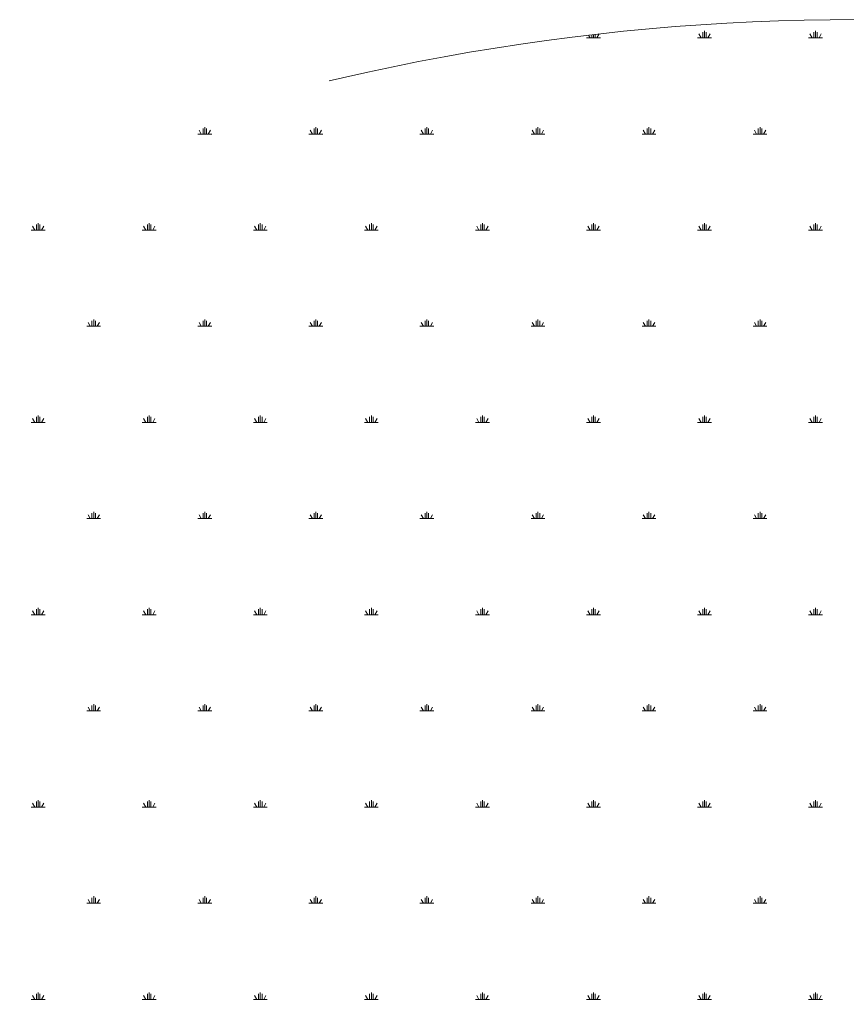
# Model space of a CAD drawing. Header units: inches. Extents: x 0 to 157513, y -28488 to 35640.
# Drawn here: x 33240.3 to 33426.6, y 17399.9 to 17620.5 of the extents above; entities that cross this region are included whole.
import ezdxf

# ---------------------------------------------------------------- set-up
doc = ezdxf.new("R2010")
doc.units = ezdxf.units.IN
doc.header["$LTSCALE"] = 400
doc.header["$MEASUREMENT"] = 0
doc.linetypes.add('PHANTOM', pattern=[2.5, 1.25, -0.25, 0.25, -0.25, 0.25, -0.25])
doc.layers.add('BF STR', color=8, linetype='PHANTOM', lineweight=5)

# ---------------------------------------------------------------- blocks, each defined once
blk = doc.blocks.new('convcs611bc3')
at = {"layer": 'BF STR'}
for p, q in [((-31673.76, 66244.66, -5988.03), (-31673.76, 66245.91, -5988.03)), ((-31673.37, 66244.66, -5988.03), (-31673.37, 66246.23, -5988.03)), ((-31672.98, 66244.66, -5988.03), (-31672.98, 66245.91, -5988.03)), ((-31648.76, 66244.66, -5988.03), (-31648.76, 66245.91, -5988.03)), ((-31648.37, 66244.66, -5988.03), (-31648.37, 66246.23, -5988.03)), ((-31647.98, 66244.66, -5988.03), (-31647.98, 66245.91, -5988.03)), ((-31699.93, 66244.66, -5988.03), (-31696.81, 66244.66, -5988.03)), ((-31699.15, 66244.66, -5988.03), (-31699.49, 66245.26, -5988.03)), ((-31698.76, 66244.66, -5988.03), (-31698.76, 66245.34, -5988.03)), ((-31698.37, 66244.66, -5988.03), (-31698.37, 66245.39, -5988.03)), ((-31697.98, 66244.66, -5988.03), (-31697.98, 66245.43, -5988.03)), ((-31697.59, 66244.66, -5988.03), (-31697.09, 66245.53, -5988.03)), ((-31674.93, 66244.66, -5988.03), (-31671.81, 66244.66, -5988.03)), ((-31674.15, 66244.66, -5988.03), (-31674.65, 66245.53, -5988.03)), ((-31672.59, 66244.66, -5988.03), (-31672.09, 66245.53, -5988.03)), ((-31649.93, 66244.66, -5988.03), (-31646.81, 66244.66, -5988.03)), ((-31649.15, 66244.66, -5988.03), (-31649.65, 66245.53, -5988.03)), ((-31647.59, 66244.66, -5988.03), (-31647.09, 66245.53, -5988.03)), ((-31786.65, 66223.01, -5988.03), (-31787.15, 66223.88, -5988.03)), ((-31786.26, 66223.01, -5988.03), (-31786.26, 66224.26, -5988.03)), ((-31785.87, 66223.01, -5988.03), (-31785.87, 66224.58, -5988.03)), ((-31785.48, 66223.01, -5988.03), (-31785.48, 66224.26, -5988.03)), ((-31785.09, 66223.01, -5988.03), (-31784.59, 66223.88, -5988.03)), ((-31761.65, 66223.01, -5988.03), (-31762.15, 66223.88, -5988.03)), ((-31761.26, 66223.01, -5988.03), (-31761.26, 66224.26, -5988.03)), ((-31760.87, 66223.01, -5988.03), (-31760.87, 66224.58, -5988.03)), ((-31760.48, 66223.01, -5988.03), (-31760.48, 66224.26, -5988.03)), ((-31760.09, 66223.01, -5988.03), (-31759.59, 66223.88, -5988.03)), ((-31736.65, 66223.01, -5988.03), (-31737.15, 66223.88, -5988.03)), ((-31736.26, 66223.01, -5988.03), (-31736.26, 66224.26, -5988.03)), ((-31735.87, 66223.01, -5988.03), (-31735.87, 66224.58, -5988.03)), ((-31735.48, 66223.01, -5988.03), (-31735.48, 66224.26, -5988.03)), ((-31735.09, 66223.01, -5988.03), (-31734.59, 66223.88, -5988.03)), ((-31711.65, 66223.01, -5988.03), (-31712.15, 66223.88, -5988.03)), ((-31711.26, 66223.01, -5988.03), (-31711.26, 66224.26, -5988.03)), ((-31710.87, 66223.01, -5988.03), (-31710.87, 66224.58, -5988.03)), ((-31710.48, 66223.01, -5988.03), (-31710.48, 66224.26, -5988.03)), ((-31710.09, 66223.01, -5988.03), (-31709.59, 66223.88, -5988.03)), ((-31686.65, 66223.01, -5988.03), (-31687.15, 66223.88, -5988.03)), ((-31686.26, 66223.01, -5988.03), (-31686.26, 66224.26, -5988.03)), ((-31685.87, 66223.01, -5988.03), (-31685.87, 66224.58, -5988.03)), ((-31685.48, 66223.01, -5988.03), (-31685.48, 66224.26, -5988.03)), ((-31685.09, 66223.01, -5988.03), (-31684.59, 66223.88, -5988.03)), ((-31661.65, 66223.01, -5988.03), (-31662.15, 66223.88, -5988.03)), ((-31661.26, 66223.01, -5988.03), (-31661.26, 66224.26, -5988.03)), ((-31660.87, 66223.01, -5988.03), (-31660.87, 66224.58, -5988.03)), ((-31660.48, 66223.01, -5988.03), (-31660.48, 66224.26, -5988.03)), ((-31660.09, 66223.01, -5988.03), (-31659.59, 66223.88, -5988.03)), ((-31787.43, 66223.01, -5988.03), (-31784.31, 66223.01, -5988.03)), ((-31762.43, 66223.01, -5988.03), (-31759.31, 66223.01, -5988.03)), ((-31737.43, 66223.01, -5988.03), (-31734.31, 66223.01, -5988.03)), ((-31712.43, 66223.01, -5988.03), (-31709.31, 66223.01, -5988.03)), ((-31687.43, 66223.01, -5988.03), (-31684.31, 66223.01, -5988.03)), ((-31662.43, 66223.01, -5988.03), (-31659.31, 66223.01, -5988.03)), ((-31824.15, 66201.36, -5988.03), (-31824.65, 66202.23, -5988.03)), ((-31823.76, 66201.36, -5988.03), (-31823.76, 66202.61, -5988.03)), ((-31823.37, 66201.36, -5988.03), (-31823.37, 66202.93, -5988.03)), ((-31822.98, 66201.36, -5988.03), (-31822.98, 66202.61, -5988.03)), ((-31822.59, 66201.36, -5988.03), (-31822.09, 66202.23, -5988.03)), ((-31799.15, 66201.36, -5988.03), (-31799.65, 66202.23, -5988.03)), ((-31798.76, 66201.36, -5988.03), (-31798.76, 66202.61, -5988.03)), ((-31798.37, 66201.36, -5988.03), (-31798.37, 66202.93, -5988.03)), ((-31797.98, 66201.36, -5988.03), (-31797.98, 66202.61, -5988.03)), ((-31797.59, 66201.36, -5988.03), (-31797.09, 66202.23, -5988.03)), ((-31774.15, 66201.36, -5988.03), (-31774.65, 66202.23, -5988.03)), ((-31773.76, 66201.36, -5988.03), (-31773.76, 66202.61, -5988.03)), ((-31773.37, 66201.36, -5988.03), (-31773.37, 66202.93, -5988.03)), ((-31772.98, 66201.36, -5988.03), (-31772.98, 66202.61, -5988.03)), ((-31772.59, 66201.36, -5988.03), (-31772.09, 66202.23, -5988.03)), ((-31749.15, 66201.36, -5988.03), (-31749.65, 66202.23, -5988.03)), ((-31748.76, 66201.36, -5988.03), (-31748.76, 66202.61, -5988.03)), ((-31748.37, 66201.36, -5988.03), (-31748.37, 66202.93, -5988.03)), ((-31747.98, 66201.36, -5988.03), (-31747.98, 66202.61, -5988.03)), ((-31747.59, 66201.36, -5988.03), (-31747.09, 66202.23, -5988.03)), ((-31724.15, 66201.36, -5988.03), (-31724.65, 66202.23, -5988.03)), ((-31723.76, 66201.36, -5988.03), (-31723.76, 66202.61, -5988.03)), ((-31723.37, 66201.36, -5988.03), (-31723.37, 66202.93, -5988.03)), ((-31722.98, 66201.36, -5988.03), (-31722.98, 66202.61, -5988.03)), ((-31722.59, 66201.36, -5988.03), (-31722.09, 66202.23, -5988.03)), ((-31699.15, 66201.36, -5988.03), (-31699.65, 66202.23, -5988.03)), ((-31698.76, 66201.36, -5988.03), (-31698.76, 66202.61, -5988.03)), ((-31698.37, 66201.36, -5988.03), (-31698.37, 66202.93, -5988.03)), ((-31697.98, 66201.36, -5988.03), (-31697.98, 66202.61, -5988.03)), ((-31697.59, 66201.36, -5988.03), (-31697.09, 66202.23, -5988.03)), ((-31674.15, 66201.36, -5988.03), (-31674.65, 66202.23, -5988.03)), ((-31673.76, 66201.36, -5988.03), (-31673.76, 66202.61, -5988.03)), ((-31673.37, 66201.36, -5988.03), (-31673.37, 66202.93, -5988.03)), ((-31672.98, 66201.36, -5988.03), (-31672.98, 66202.61, -5988.03)), ((-31672.59, 66201.36, -5988.03), (-31672.09, 66202.23, -5988.03)), ((-31649.15, 66201.36, -5988.03), (-31649.65, 66202.23, -5988.03)), ((-31648.76, 66201.36, -5988.03), (-31648.76, 66202.61, -5988.03)), ((-31648.37, 66201.36, -5988.03), (-31648.37, 66202.93, -5988.03)), ((-31647.98, 66201.36, -5988.03), (-31647.98, 66202.61, -5988.03)), ((-31647.59, 66201.36, -5988.03), (-31647.09, 66202.23, -5988.03)), ((-31824.93, 66201.36, -5988.03), (-31821.81, 66201.36, -5988.03)), ((-31799.93, 66201.36, -5988.03), (-31796.81, 66201.36, -5988.03)), ((-31774.93, 66201.36, -5988.03), (-31771.81, 66201.36, -5988.03)), ((-31749.93, 66201.36, -5988.03), (-31746.81, 66201.36, -5988.03)), ((-31724.93, 66201.36, -5988.03), (-31721.81, 66201.36, -5988.03)), ((-31699.93, 66201.36, -5988.03), (-31696.81, 66201.36, -5988.03)), ((-31674.93, 66201.36, -5988.03), (-31671.81, 66201.36, -5988.03)), ((-31649.93, 66201.36, -5988.03), (-31646.81, 66201.36, -5988.03)), ((-31812.43, 66179.71, -5988.03), (-31809.31, 66179.71, -5988.03)), ((-31811.65, 66179.71, -5988.03), (-31812.15, 66180.58, -5988.03)), ((-31811.26, 66179.71, -5988.03), (-31811.26, 66180.96, -5988.03)), ((-31810.87, 66179.71, -5988.03), (-31810.87, 66181.28, -5988.03)), ((-31810.48, 66179.71, -5988.03), (-31810.48, 66180.96, -5988.03)), ((-31810.09, 66179.71, -5988.03), (-31809.59, 66180.58, -5988.03)), ((-31787.43, 66179.71, -5988.03), (-31784.31, 66179.71, -5988.03)), ((-31786.65, 66179.71, -5988.03), (-31787.15, 66180.58, -5988.03)), ((-31786.26, 66179.71, -5988.03), (-31786.26, 66180.96, -5988.03)), ((-31785.87, 66179.71, -5988.03), (-31785.87, 66181.28, -5988.03)), ((-31785.48, 66179.71, -5988.03), (-31785.48, 66180.96, -5988.03)), ((-31785.09, 66179.71, -5988.03), (-31784.59, 66180.58, -5988.03)), ((-31762.43, 66179.71, -5988.03), (-31759.31, 66179.71, -5988.03)), ((-31761.65, 66179.71, -5988.03), (-31762.15, 66180.58, -5988.03)), ((-31761.26, 66179.71, -5988.03), (-31761.26, 66180.96, -5988.03)), ((-31760.87, 66179.71, -5988.03), (-31760.87, 66181.28, -5988.03)), ((-31760.48, 66179.71, -5988.03), (-31760.48, 66180.96, -5988.03)), ((-31760.09, 66179.71, -5988.03), (-31759.59, 66180.58, -5988.03)), ((-31737.43, 66179.71, -5988.03), (-31734.31, 66179.71, -5988.03)), ((-31736.65, 66179.71, -5988.03), (-31737.15, 66180.58, -5988.03)), ((-31736.26, 66179.71, -5988.03), (-31736.26, 66180.96, -5988.03)), ((-31735.87, 66179.71, -5988.03), (-31735.87, 66181.28, -5988.03)), ((-31735.48, 66179.71, -5988.03), (-31735.48, 66180.96, -5988.03)), ((-31735.09, 66179.71, -5988.03), (-31734.59, 66180.58, -5988.03)), ((-31712.43, 66179.71, -5988.03), (-31709.31, 66179.71, -5988.03)), ((-31711.65, 66179.71, -5988.03), (-31712.15, 66180.58, -5988.03)), ((-31711.26, 66179.71, -5988.03), (-31711.26, 66180.96, -5988.03)), ((-31710.87, 66179.71, -5988.03), (-31710.87, 66181.28, -5988.03)), ((-31710.48, 66179.71, -5988.03), (-31710.48, 66180.96, -5988.03)), ((-31710.09, 66179.71, -5988.03), (-31709.59, 66180.58, -5988.03)), ((-31687.43, 66179.71, -5988.03), (-31684.31, 66179.71, -5988.03)), ((-31686.65, 66179.71, -5988.03), (-31687.15, 66180.58, -5988.03)), ((-31686.26, 66179.71, -5988.03), (-31686.26, 66180.96, -5988.03)), ((-31685.87, 66179.71, -5988.03), (-31685.87, 66181.28, -5988.03)), ((-31685.48, 66179.71, -5988.03), (-31685.48, 66180.96, -5988.03)), ((-31685.09, 66179.71, -5988.03), (-31684.59, 66180.58, -5988.03)), ((-31662.43, 66179.71, -5988.03), (-31659.31, 66179.71, -5988.03)), ((-31661.65, 66179.71, -5988.03), (-31662.15, 66180.58, -5988.03)), ((-31661.26, 66179.71, -5988.03), (-31661.26, 66180.96, -5988.03)), ((-31660.87, 66179.71, -5988.03), (-31660.87, 66181.28, -5988.03)), ((-31660.48, 66179.71, -5988.03), (-31660.48, 66180.96, -5988.03)), ((-31660.09, 66179.71, -5988.03), (-31659.59, 66180.58, -5988.03)), ((-31824.93, 66158.06, -5988.03), (-31821.81, 66158.06, -5988.03)), ((-31824.15, 66158.06, -5988.03), (-31824.65, 66158.93, -5988.03)), ((-31823.76, 66158.06, -5988.03), (-31823.76, 66159.31, -5988.03)), ((-31823.37, 66158.06, -5988.03), (-31823.37, 66159.62, -5988.03)), ((-31822.98, 66158.06, -5988.03), (-31822.98, 66159.31, -5988.03)), ((-31822.59, 66158.06, -5988.03), (-31822.09, 66158.93, -5988.03)), ((-31799.93, 66158.06, -5988.03), (-31796.81, 66158.06, -5988.03)), ((-31799.15, 66158.06, -5988.03), (-31799.65, 66158.93, -5988.03)), ((-31798.76, 66158.06, -5988.03), (-31798.76, 66159.31, -5988.03)), ((-31798.37, 66158.06, -5988.03), (-31798.37, 66159.62, -5988.03)), ((-31797.98, 66158.06, -5988.03), (-31797.98, 66159.31, -5988.03)), ((-31797.59, 66158.06, -5988.03), (-31797.09, 66158.93, -5988.03)), ((-31774.93, 66158.06, -5988.03), (-31771.81, 66158.06, -5988.03)), ((-31774.15, 66158.06, -5988.03), (-31774.65, 66158.93, -5988.03)), ((-31773.76, 66158.06, -5988.03), (-31773.76, 66159.31, -5988.03)), ((-31773.37, 66158.06, -5988.03), (-31773.37, 66159.62, -5988.03)), ((-31772.98, 66158.06, -5988.03), (-31772.98, 66159.31, -5988.03)), ((-31772.59, 66158.06, -5988.03), (-31772.09, 66158.93, -5988.03)), ((-31749.93, 66158.06, -5988.03), (-31746.81, 66158.06, -5988.03)), ((-31749.15, 66158.06, -5988.03), (-31749.65, 66158.93, -5988.03)), ((-31748.76, 66158.06, -5988.03), (-31748.76, 66159.31, -5988.03)), ((-31748.37, 66158.06, -5988.03), (-31748.37, 66159.62, -5988.03)), ((-31747.98, 66158.06, -5988.03), (-31747.98, 66159.31, -5988.03)), ((-31747.59, 66158.06, -5988.03), (-31747.09, 66158.93, -5988.03)), ((-31724.93, 66158.06, -5988.03), (-31721.81, 66158.06, -5988.03)), ((-31724.15, 66158.06, -5988.03), (-31724.65, 66158.93, -5988.03)), ((-31723.76, 66158.06, -5988.03), (-31723.76, 66159.31, -5988.03)), ((-31723.37, 66158.06, -5988.03), (-31723.37, 66159.62, -5988.03)), ((-31722.98, 66158.06, -5988.03), (-31722.98, 66159.31, -5988.03)), ((-31722.59, 66158.06, -5988.03), (-31722.09, 66158.93, -5988.03)), ((-31699.93, 66158.06, -5988.03), (-31696.81, 66158.06, -5988.03)), ((-31699.15, 66158.06, -5988.03), (-31699.65, 66158.93, -5988.03)), ((-31698.76, 66158.06, -5988.03), (-31698.76, 66159.31, -5988.03)), ((-31698.37, 66158.06, -5988.03), (-31698.37, 66159.62, -5988.03)), ((-31697.98, 66158.06, -5988.03), (-31697.98, 66159.31, -5988.03)), ((-31697.59, 66158.06, -5988.03), (-31697.09, 66158.93, -5988.03)), ((-31674.93, 66158.06, -5988.03), (-31671.81, 66158.06, -5988.03)), ((-31674.15, 66158.06, -5988.03), (-31674.65, 66158.93, -5988.03)), ((-31673.76, 66158.06, -5988.03), (-31673.76, 66159.31, -5988.03)), ((-31673.37, 66158.06, -5988.03), (-31673.37, 66159.62, -5988.03)), ((-31672.98, 66158.06, -5988.03), (-31672.98, 66159.31, -5988.03)), ((-31672.59, 66158.06, -5988.03), (-31672.09, 66158.93, -5988.03)), ((-31649.93, 66158.06, -5988.03), (-31646.81, 66158.06, -5988.03)), ((-31649.15, 66158.06, -5988.03), (-31649.65, 66158.93, -5988.03)), ((-31648.76, 66158.06, -5988.03), (-31648.76, 66159.31, -5988.03)), ((-31648.37, 66158.06, -5988.03), (-31648.37, 66159.62, -5988.03)), ((-31647.98, 66158.06, -5988.03), (-31647.98, 66159.31, -5988.03)), ((-31647.59, 66158.06, -5988.03), (-31647.09, 66158.93, -5988.03)), ((-31811.26, 66136.41, -5988.03), (-31811.26, 66137.66, -5988.03)), ((-31810.87, 66136.41, -5988.03), (-31810.87, 66137.97, -5988.03)), ((-31810.48, 66136.41, -5988.03), (-31810.48, 66137.66, -5988.03)), ((-31786.26, 66136.41, -5988.03), (-31786.26, 66137.66, -5988.03)), ((-31785.87, 66136.41, -5988.03), (-31785.87, 66137.97, -5988.03)), ((-31785.48, 66136.41, -5988.03), (-31785.48, 66137.66, -5988.03)), ((-31761.26, 66136.41, -5988.03), (-31761.26, 66137.66, -5988.03)), ((-31760.87, 66136.41, -5988.03), (-31760.87, 66137.97, -5988.03)), ((-31760.48, 66136.41, -5988.03), (-31760.48, 66137.66, -5988.03)), ((-31736.26, 66136.41, -5988.03), (-31736.26, 66137.66, -5988.03)), ((-31735.87, 66136.41, -5988.03), (-31735.87, 66137.97, -5988.03)), ((-31735.48, 66136.41, -5988.03), (-31735.48, 66137.66, -5988.03)), ((-31711.26, 66136.41, -5988.03), (-31711.26, 66137.66, -5988.03)), ((-31710.87, 66136.41, -5988.03), (-31710.87, 66137.97, -5988.03)), ((-31710.48, 66136.41, -5988.03), (-31710.48, 66137.66, -5988.03)), ((-31686.26, 66136.41, -5988.03), (-31686.26, 66137.66, -5988.03)), ((-31685.87, 66136.41, -5988.03), (-31685.87, 66137.97, -5988.03)), ((-31685.48, 66136.41, -5988.03), (-31685.48, 66137.66, -5988.03)), ((-31661.26, 66136.41, -5988.03), (-31661.26, 66137.66, -5988.03)), ((-31660.87, 66136.41, -5988.03), (-31660.87, 66137.97, -5988.03)), ((-31660.48, 66136.41, -5988.03), (-31660.48, 66137.66, -5988.03)), ((-31812.43, 66136.41, -5988.03), (-31809.31, 66136.41, -5988.03)), ((-31811.65, 66136.41, -5988.03), (-31812.15, 66137.28, -5988.03)), ((-31810.09, 66136.41, -5988.03), (-31809.59, 66137.28, -5988.03)), ((-31787.43, 66136.41, -5988.03), (-31784.31, 66136.41, -5988.03)), ((-31786.65, 66136.41, -5988.03), (-31787.15, 66137.28, -5988.03)), ((-31785.09, 66136.41, -5988.03), (-31784.59, 66137.28, -5988.03)), ((-31762.43, 66136.41, -5988.03), (-31759.31, 66136.41, -5988.03)), ((-31761.65, 66136.41, -5988.03), (-31762.15, 66137.28, -5988.03)), ((-31760.09, 66136.41, -5988.03), (-31759.59, 66137.28, -5988.03)), ((-31737.43, 66136.41, -5988.03), (-31734.31, 66136.41, -5988.03)), ((-31736.65, 66136.41, -5988.03), (-31737.15, 66137.28, -5988.03)), ((-31735.09, 66136.41, -5988.03), (-31734.59, 66137.28, -5988.03)), ((-31712.43, 66136.41, -5988.03), (-31709.31, 66136.41, -5988.03)), ((-31711.65, 66136.41, -5988.03), (-31712.15, 66137.28, -5988.03)), ((-31710.09, 66136.41, -5988.03), (-31709.59, 66137.28, -5988.03)), ((-31687.43, 66136.41, -5988.03), (-31684.31, 66136.41, -5988.03)), ((-31686.65, 66136.41, -5988.03), (-31687.15, 66137.28, -5988.03)), ((-31685.09, 66136.41, -5988.03), (-31684.59, 66137.28, -5988.03)), ((-31662.43, 66136.41, -5988.03), (-31659.31, 66136.41, -5988.03)), ((-31661.65, 66136.41, -5988.03), (-31662.15, 66137.28, -5988.03)), ((-31660.09, 66136.41, -5988.03), (-31659.59, 66137.28, -5988.03)), ((-31824.15, 66114.76, -5988.03), (-31824.65, 66115.63, -5988.03)), ((-31823.76, 66114.76, -5988.03), (-31823.76, 66116.01, -5988.03)), ((-31823.37, 66114.76, -5988.03), (-31823.37, 66116.32, -5988.03)), ((-31822.98, 66114.76, -5988.03), (-31822.98, 66116.01, -5988.03)), ((-31822.59, 66114.76, -5988.03), (-31822.09, 66115.63, -5988.03)), ((-31799.15, 66114.76, -5988.03), (-31799.65, 66115.63, -5988.03)), ((-31798.76, 66114.76, -5988.03), (-31798.76, 66116.01, -5988.03)), ((-31798.37, 66114.76, -5988.03), (-31798.37, 66116.32, -5988.03)), ((-31797.98, 66114.76, -5988.03), (-31797.98, 66116.01, -5988.03)), ((-31797.59, 66114.76, -5988.03), (-31797.09, 66115.63, -5988.03)), ((-31774.15, 66114.76, -5988.03), (-31774.65, 66115.63, -5988.03)), ((-31773.76, 66114.76, -5988.03), (-31773.76, 66116.01, -5988.03)), ((-31773.37, 66114.76, -5988.03), (-31773.37, 66116.32, -5988.03)), ((-31772.98, 66114.76, -5988.03), (-31772.98, 66116.01, -5988.03)), ((-31772.59, 66114.76, -5988.03), (-31772.09, 66115.63, -5988.03)), ((-31749.15, 66114.76, -5988.03), (-31749.65, 66115.63, -5988.03)), ((-31748.76, 66114.76, -5988.03), (-31748.76, 66116.01, -5988.03)), ((-31748.37, 66114.76, -5988.03), (-31748.37, 66116.32, -5988.03)), ((-31747.98, 66114.76, -5988.03), (-31747.98, 66116.01, -5988.03)), ((-31747.59, 66114.76, -5988.03), (-31747.09, 66115.63, -5988.03)), ((-31724.15, 66114.76, -5988.03), (-31724.65, 66115.63, -5988.03)), ((-31723.76, 66114.76, -5988.03), (-31723.76, 66116.01, -5988.03)), ((-31723.37, 66114.76, -5988.03), (-31723.37, 66116.32, -5988.03)), ((-31722.98, 66114.76, -5988.03), (-31722.98, 66116.01, -5988.03)), ((-31722.59, 66114.76, -5988.03), (-31722.09, 66115.63, -5988.03)), ((-31699.15, 66114.76, -5988.03), (-31699.65, 66115.63, -5988.03)), ((-31698.76, 66114.76, -5988.03), (-31698.76, 66116.01, -5988.03)), ((-31698.37, 66114.76, -5988.03), (-31698.37, 66116.32, -5988.03)), ((-31697.98, 66114.76, -5988.03), (-31697.98, 66116.01, -5988.03)), ((-31697.59, 66114.76, -5988.03), (-31697.09, 66115.63, -5988.03)), ((-31674.15, 66114.76, -5988.03), (-31674.65, 66115.63, -5988.03)), ((-31673.76, 66114.76, -5988.03), (-31673.76, 66116.01, -5988.03)), ((-31673.37, 66114.76, -5988.03), (-31673.37, 66116.32, -5988.03)), ((-31672.98, 66114.76, -5988.03), (-31672.98, 66116.01, -5988.03)), ((-31672.59, 66114.76, -5988.03), (-31672.09, 66115.63, -5988.03)), ((-31649.15, 66114.76, -5988.03), (-31649.65, 66115.63, -5988.03)), ((-31648.76, 66114.76, -5988.03), (-31648.76, 66116.01, -5988.03)), ((-31648.37, 66114.76, -5988.03), (-31648.37, 66116.32, -5988.03)), ((-31647.98, 66114.76, -5988.03), (-31647.98, 66116.01, -5988.03)), ((-31647.59, 66114.76, -5988.03), (-31647.09, 66115.63, -5988.03)), ((-31824.93, 66114.76, -5988.03), (-31821.81, 66114.76, -5988.03)), ((-31799.93, 66114.76, -5988.03), (-31796.81, 66114.76, -5988.03)), ((-31774.93, 66114.76, -5988.03), (-31771.81, 66114.76, -5988.03)), ((-31749.93, 66114.76, -5988.03), (-31746.81, 66114.76, -5988.03)), ((-31724.93, 66114.76, -5988.03), (-31721.81, 66114.76, -5988.03)), ((-31699.93, 66114.76, -5988.03), (-31696.81, 66114.76, -5988.03)), ((-31674.93, 66114.76, -5988.03), (-31671.81, 66114.76, -5988.03)), ((-31649.93, 66114.76, -5988.03), (-31646.81, 66114.76, -5988.03)), ((-31811.65, 66093.11, -5988.03), (-31812.15, 66093.98, -5988.03)), ((-31811.26, 66093.11, -5988.03), (-31811.26, 66094.36, -5988.03)), ((-31810.87, 66093.11, -5988.03), (-31810.87, 66094.67, -5988.03)), ((-31810.48, 66093.11, -5988.03), (-31810.48, 66094.36, -5988.03)), ((-31810.09, 66093.11, -5988.03), (-31809.59, 66093.98, -5988.03)), ((-31786.65, 66093.11, -5988.03), (-31787.15, 66093.98, -5988.03)), ((-31786.26, 66093.11, -5988.03), (-31786.26, 66094.36, -5988.03)), ((-31785.87, 66093.11, -5988.03), (-31785.87, 66094.67, -5988.03)), ((-31785.48, 66093.11, -5988.03), (-31785.48, 66094.36, -5988.03)), ((-31785.09, 66093.11, -5988.03), (-31784.59, 66093.98, -5988.03)), ((-31761.65, 66093.11, -5988.03), (-31762.15, 66093.98, -5988.03)), ((-31761.26, 66093.11, -5988.03), (-31761.26, 66094.36, -5988.03)), ((-31760.87, 66093.11, -5988.03), (-31760.87, 66094.67, -5988.03)), ((-31760.48, 66093.11, -5988.03), (-31760.48, 66094.36, -5988.03)), ((-31760.09, 66093.11, -5988.03), (-31759.59, 66093.98, -5988.03)), ((-31736.65, 66093.11, -5988.03), (-31737.15, 66093.98, -5988.03)), ((-31736.26, 66093.11, -5988.03), (-31736.26, 66094.36, -5988.03)), ((-31735.87, 66093.11, -5988.03), (-31735.87, 66094.67, -5988.03)), ((-31735.48, 66093.11, -5988.03), (-31735.48, 66094.36, -5988.03)), ((-31735.09, 66093.11, -5988.03), (-31734.59, 66093.98, -5988.03)), ((-31711.65, 66093.11, -5988.03), (-31712.15, 66093.98, -5988.03)), ((-31711.26, 66093.11, -5988.03), (-31711.26, 66094.36, -5988.03)), ((-31710.87, 66093.11, -5988.03), (-31710.87, 66094.67, -5988.03)), ((-31710.48, 66093.11, -5988.03), (-31710.48, 66094.36, -5988.03)), ((-31710.09, 66093.11, -5988.03), (-31709.59, 66093.98, -5988.03)), ((-31686.65, 66093.11, -5988.03), (-31687.15, 66093.98, -5988.03)), ((-31686.26, 66093.11, -5988.03), (-31686.26, 66094.36, -5988.03)), ((-31685.87, 66093.11, -5988.03), (-31685.87, 66094.67, -5988.03)), ((-31685.48, 66093.11, -5988.03), (-31685.48, 66094.36, -5988.03)), ((-31685.09, 66093.11, -5988.03), (-31684.59, 66093.98, -5988.03)), ((-31661.65, 66093.11, -5988.03), (-31662.15, 66093.98, -5988.03)), ((-31661.26, 66093.11, -5988.03), (-31661.26, 66094.36, -5988.03)), ((-31660.87, 66093.11, -5988.03), (-31660.87, 66094.67, -5988.03)), ((-31660.48, 66093.11, -5988.03), (-31660.48, 66094.36, -5988.03)), ((-31660.09, 66093.11, -5988.03), (-31659.59, 66093.98, -5988.03)), ((-31812.43, 66093.11, -5988.03), (-31809.31, 66093.11, -5988.03)), ((-31787.43, 66093.11, -5988.03), (-31784.31, 66093.11, -5988.03)), ((-31762.43, 66093.11, -5988.03), (-31759.31, 66093.11, -5988.03)), ((-31737.43, 66093.11, -5988.03), (-31734.31, 66093.11, -5988.03)), ((-31712.43, 66093.11, -5988.03), (-31709.31, 66093.11, -5988.03)), ((-31687.43, 66093.11, -5988.03), (-31684.31, 66093.11, -5988.03)), ((-31662.43, 66093.11, -5988.03), (-31659.31, 66093.11, -5988.03)), ((-31824.93, 66071.46, -5988.03), (-31821.81, 66071.46, -5988.03)), ((-31824.15, 66071.46, -5988.03), (-31824.65, 66072.33, -5988.03)), ((-31823.76, 66071.46, -5988.03), (-31823.76, 66072.71, -5988.03)), ((-31823.37, 66071.46, -5988.03), (-31823.37, 66073.02, -5988.03)), ((-31822.98, 66071.46, -5988.03), (-31822.98, 66072.71, -5988.03)), ((-31822.59, 66071.46, -5988.03), (-31822.09, 66072.33, -5988.03)), ((-31799.93, 66071.46, -5988.03), (-31796.81, 66071.46, -5988.03)), ((-31799.15, 66071.46, -5988.03), (-31799.65, 66072.33, -5988.03)), ((-31798.76, 66071.46, -5988.03), (-31798.76, 66072.71, -5988.03)), ((-31798.37, 66071.46, -5988.03), (-31798.37, 66073.02, -5988.03)), ((-31797.98, 66071.46, -5988.03), (-31797.98, 66072.71, -5988.03)), ((-31797.59, 66071.46, -5988.03), (-31797.09, 66072.33, -5988.03)), ((-31774.93, 66071.46, -5988.03), (-31771.81, 66071.46, -5988.03)), ((-31774.15, 66071.46, -5988.03), (-31774.65, 66072.33, -5988.03)), ((-31773.76, 66071.46, -5988.03), (-31773.76, 66072.71, -5988.03)), ((-31773.37, 66071.46, -5988.03), (-31773.37, 66073.02, -5988.03)), ((-31772.98, 66071.46, -5988.03), (-31772.98, 66072.71, -5988.03)), ((-31772.59, 66071.46, -5988.03), (-31772.09, 66072.33, -5988.03)), ((-31749.93, 66071.46, -5988.03), (-31746.81, 66071.46, -5988.03)), ((-31749.15, 66071.46, -5988.03), (-31749.65, 66072.33, -5988.03)), ((-31748.76, 66071.46, -5988.03), (-31748.76, 66072.71, -5988.03)), ((-31748.37, 66071.46, -5988.03), (-31748.37, 66073.02, -5988.03)), ((-31747.98, 66071.46, -5988.03), (-31747.98, 66072.71, -5988.03)), ((-31747.59, 66071.46, -5988.03), (-31747.09, 66072.33, -5988.03)), ((-31724.93, 66071.46, -5988.03), (-31721.81, 66071.46, -5988.03)), ((-31724.15, 66071.46, -5988.03), (-31724.65, 66072.33, -5988.03)), ((-31723.76, 66071.46, -5988.03), (-31723.76, 66072.71, -5988.03)), ((-31723.37, 66071.46, -5988.03), (-31723.37, 66073.02, -5988.03)), ((-31722.98, 66071.46, -5988.03), (-31722.98, 66072.71, -5988.03)), ((-31722.59, 66071.46, -5988.03), (-31722.09, 66072.33, -5988.03)), ((-31699.93, 66071.46, -5988.03), (-31696.81, 66071.46, -5988.03)), ((-31699.15, 66071.46, -5988.03), (-31699.65, 66072.33, -5988.03)), ((-31698.76, 66071.46, -5988.03), (-31698.76, 66072.71, -5988.03)), ((-31698.37, 66071.46, -5988.03), (-31698.37, 66073.02, -5988.03)), ((-31697.98, 66071.46, -5988.03), (-31697.98, 66072.71, -5988.03)), ((-31697.59, 66071.46, -5988.03), (-31697.09, 66072.33, -5988.03)), ((-31674.93, 66071.46, -5988.03), (-31671.81, 66071.46, -5988.03)), ((-31674.15, 66071.46, -5988.03), (-31674.65, 66072.33, -5988.03)), ((-31673.76, 66071.46, -5988.03), (-31673.76, 66072.71, -5988.03)), ((-31673.37, 66071.46, -5988.03), (-31673.37, 66073.02, -5988.03)), ((-31672.98, 66071.46, -5988.03), (-31672.98, 66072.71, -5988.03)), ((-31672.59, 66071.46, -5988.03), (-31672.09, 66072.33, -5988.03)), ((-31649.93, 66071.46, -5988.03), (-31646.81, 66071.46, -5988.03)), ((-31649.15, 66071.46, -5988.03), (-31649.65, 66072.33, -5988.03)), ((-31648.76, 66071.46, -5988.03), (-31648.76, 66072.71, -5988.03)), ((-31648.37, 66071.46, -5988.03), (-31648.37, 66073.02, -5988.03)), ((-31647.98, 66071.46, -5988.03), (-31647.98, 66072.71, -5988.03)), ((-31647.59, 66071.46, -5988.03), (-31647.09, 66072.33, -5988.03)), ((-31812.43, 66049.81, -5988.03), (-31809.31, 66049.81, -5988.03)), ((-31811.65, 66049.81, -5988.03), (-31812.15, 66050.68, -5988.03)), ((-31811.26, 66049.81, -5988.03), (-31811.26, 66051.06, -5988.03)), ((-31810.87, 66049.81, -5988.03), (-31810.87, 66051.37, -5988.03)), ((-31810.48, 66049.81, -5988.03), (-31810.48, 66051.06, -5988.03)), ((-31810.09, 66049.81, -5988.03), (-31809.59, 66050.68, -5988.03)), ((-31787.43, 66049.81, -5988.03), (-31784.31, 66049.81, -5988.03)), ((-31786.65, 66049.81, -5988.03), (-31787.15, 66050.68, -5988.03)), ((-31786.26, 66049.81, -5988.03), (-31786.26, 66051.06, -5988.03)), ((-31785.87, 66049.81, -5988.03), (-31785.87, 66051.37, -5988.03)), ((-31785.48, 66049.81, -5988.03), (-31785.48, 66051.06, -5988.03)), ((-31785.09, 66049.81, -5988.03), (-31784.59, 66050.68, -5988.03)), ((-31762.43, 66049.81, -5988.03), (-31759.31, 66049.81, -5988.03)), ((-31761.65, 66049.81, -5988.03), (-31762.15, 66050.68, -5988.03)), ((-31761.26, 66049.81, -5988.03), (-31761.26, 66051.06, -5988.03)), ((-31760.87, 66049.81, -5988.03), (-31760.87, 66051.37, -5988.03)), ((-31760.48, 66049.81, -5988.03), (-31760.48, 66051.06, -5988.03)), ((-31760.09, 66049.81, -5988.03), (-31759.59, 66050.68, -5988.03)), ((-31737.43, 66049.81, -5988.03), (-31734.31, 66049.81, -5988.03)), ((-31736.65, 66049.81, -5988.03), (-31737.15, 66050.68, -5988.03)), ((-31736.26, 66049.81, -5988.03), (-31736.26, 66051.06, -5988.03)), ((-31735.87, 66049.81, -5988.03), (-31735.87, 66051.37, -5988.03)), ((-31735.48, 66049.81, -5988.03), (-31735.48, 66051.06, -5988.03)), ((-31735.09, 66049.81, -5988.03), (-31734.59, 66050.68, -5988.03)), ((-31712.43, 66049.81, -5988.03), (-31709.31, 66049.81, -5988.03)), ((-31711.65, 66049.81, -5988.03), (-31712.15, 66050.68, -5988.03)), ((-31711.26, 66049.81, -5988.03), (-31711.26, 66051.06, -5988.03)), ((-31710.87, 66049.81, -5988.03), (-31710.87, 66051.37, -5988.03)), ((-31710.48, 66049.81, -5988.03), (-31710.48, 66051.06, -5988.03)), ((-31710.09, 66049.81, -5988.03), (-31709.59, 66050.68, -5988.03)), ((-31687.43, 66049.81, -5988.03), (-31684.31, 66049.81, -5988.03)), ((-31686.65, 66049.81, -5988.03), (-31687.15, 66050.68, -5988.03)), ((-31686.26, 66049.81, -5988.03), (-31686.26, 66051.06, -5988.03)), ((-31685.87, 66049.81, -5988.03), (-31685.87, 66051.37, -5988.03)), ((-31685.48, 66049.81, -5988.03), (-31685.48, 66051.06, -5988.03)), ((-31685.09, 66049.81, -5988.03), (-31684.59, 66050.68, -5988.03)), ((-31662.43, 66049.81, -5988.03), (-31659.31, 66049.81, -5988.03)), ((-31661.65, 66049.81, -5988.03), (-31662.15, 66050.68, -5988.03)), ((-31661.26, 66049.81, -5988.03), (-31661.26, 66051.06, -5988.03)), ((-31660.87, 66049.81, -5988.03), (-31660.87, 66051.37, -5988.03)), ((-31660.48, 66049.81, -5988.03), (-31660.48, 66051.06, -5988.03)), ((-31660.09, 66049.81, -5988.03), (-31659.59, 66050.68, -5988.03)), ((-31823.37, 66028.16, -5988.03), (-31823.37, 66029.72, -5988.03)), ((-31798.37, 66028.16, -5988.03), (-31798.37, 66029.72, -5988.03)), ((-31773.37, 66028.16, -5988.03), (-31773.37, 66029.72, -5988.03)), ((-31748.37, 66028.16, -5988.03), (-31748.37, 66029.72, -5988.03)), ((-31723.37, 66028.16, -5988.03), (-31723.37, 66029.72, -5988.03)), ((-31698.37, 66028.16, -5988.03), (-31698.37, 66029.72, -5988.03)), ((-31673.37, 66028.16, -5988.03), (-31673.37, 66029.72, -5988.03)), ((-31648.37, 66028.16, -5988.03), (-31648.37, 66029.72, -5988.03)), ((-31824.93, 66028.16, -5988.03), (-31821.81, 66028.16, -5988.03)), ((-31824.15, 66028.16, -5988.03), (-31824.65, 66029.02, -5988.03)), ((-31823.76, 66028.16, -5988.03), (-31823.76, 66029.41, -5988.03)), ((-31822.98, 66028.16, -5988.03), (-31822.98, 66029.41, -5988.03)), ((-31822.59, 66028.16, -5988.03), (-31822.09, 66029.02, -5988.03)), ((-31799.93, 66028.16, -5988.03), (-31796.81, 66028.16, -5988.03)), ((-31799.15, 66028.16, -5988.03), (-31799.65, 66029.02, -5988.03)), ((-31798.76, 66028.16, -5988.03), (-31798.76, 66029.41, -5988.03)), ((-31797.98, 66028.16, -5988.03), (-31797.98, 66029.41, -5988.03)), ((-31797.59, 66028.16, -5988.03), (-31797.09, 66029.02, -5988.03)), ((-31774.93, 66028.16, -5988.03), (-31771.81, 66028.16, -5988.03)), ((-31774.15, 66028.16, -5988.03), (-31774.65, 66029.02, -5988.03)), ((-31773.76, 66028.16, -5988.03), (-31773.76, 66029.41, -5988.03)), ((-31772.98, 66028.16, -5988.03), (-31772.98, 66029.41, -5988.03)), ((-31772.59, 66028.16, -5988.03), (-31772.09, 66029.02, -5988.03)), ((-31749.93, 66028.16, -5988.03), (-31746.81, 66028.16, -5988.03)), ((-31749.15, 66028.16, -5988.03), (-31749.65, 66029.02, -5988.03)), ((-31748.76, 66028.16, -5988.03), (-31748.76, 66029.41, -5988.03)), ((-31747.98, 66028.16, -5988.03), (-31747.98, 66029.41, -5988.03)), ((-31747.59, 66028.16, -5988.03), (-31747.09, 66029.02, -5988.03)), ((-31724.93, 66028.16, -5988.03), (-31721.81, 66028.16, -5988.03)), ((-31724.15, 66028.16, -5988.03), (-31724.65, 66029.02, -5988.03)), ((-31723.76, 66028.16, -5988.03), (-31723.76, 66029.41, -5988.03)), ((-31722.98, 66028.16, -5988.03), (-31722.98, 66029.41, -5988.03)), ((-31722.59, 66028.16, -5988.03), (-31722.09, 66029.02, -5988.03)), ((-31699.93, 66028.16, -5988.03), (-31696.81, 66028.16, -5988.03)), ((-31699.15, 66028.16, -5988.03), (-31699.65, 66029.02, -5988.03)), ((-31698.76, 66028.16, -5988.03), (-31698.76, 66029.41, -5988.03)), ((-31697.98, 66028.16, -5988.03), (-31697.98, 66029.41, -5988.03)), ((-31697.59, 66028.16, -5988.03), (-31697.09, 66029.02, -5988.03)), ((-31674.93, 66028.16, -5988.03), (-31671.81, 66028.16, -5988.03)), ((-31674.15, 66028.16, -5988.03), (-31674.65, 66029.02, -5988.03)), ((-31673.76, 66028.16, -5988.03), (-31673.76, 66029.41, -5988.03)), ((-31672.98, 66028.16, -5988.03), (-31672.98, 66029.41, -5988.03)), ((-31672.59, 66028.16, -5988.03), (-31672.09, 66029.02, -5988.03)), ((-31649.93, 66028.16, -5988.03), (-31646.81, 66028.16, -5988.03)), ((-31649.15, 66028.16, -5988.03), (-31649.65, 66029.02, -5988.03)), ((-31648.76, 66028.16, -5988.03), (-31648.76, 66029.41, -5988.03)), ((-31647.98, 66028.16, -5988.03), (-31647.98, 66029.41, -5988.03)), ((-31647.59, 66028.16, -5988.03), (-31647.09, 66029.02, -5988.03))]:
    blk.add_line(p, q, dxfattribs=at)
blk.add_arc((-31639.71, 65738.67, -3341.11), 510.1, 47.2313, 132.6725, dxfattribs=at)

msp = doc.modelspace()

# ---------------------------------------------------------------- block references
msp.add_blockref('convcs611bc3', (65067.81, -48628.29, 202.8))

doc.saveas('drawing.dxf')
